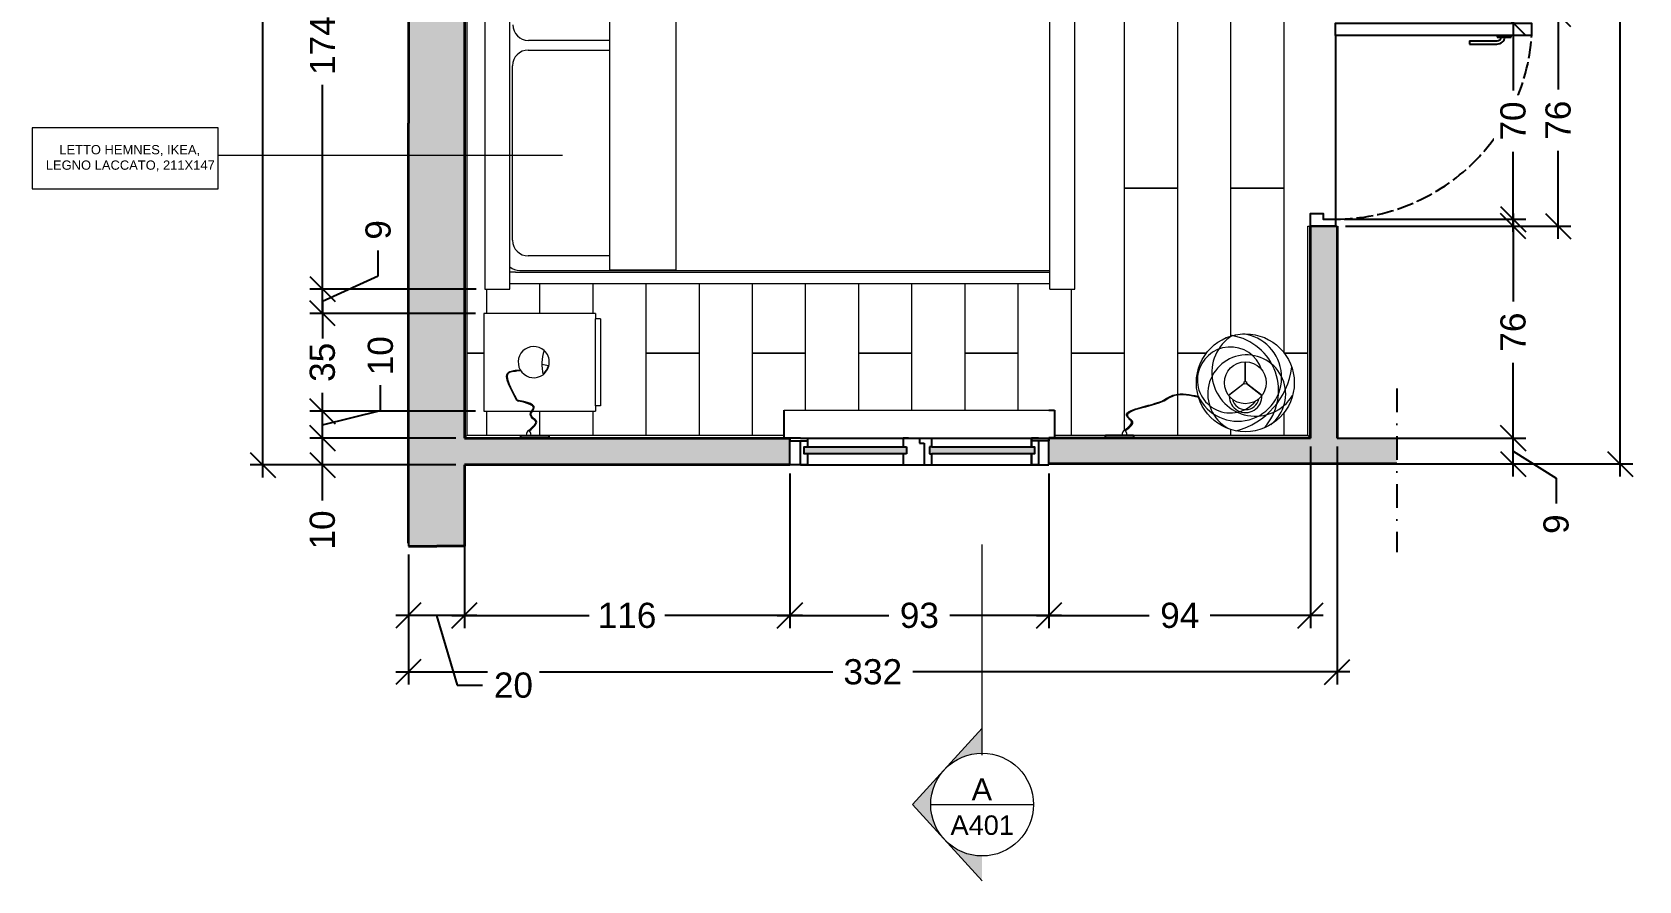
# Model space of a CAD drawing. Header units: inches. Extents: x -449 to 2669, y -1122 to 7170.
# Drawn here: x 126 to 700, y 157 to 461 of the extents above; entities that cross this region are included whole.
import ezdxf

# ---------------------------------------------------------------- set-up
doc = ezdxf.new("R2010")
doc.units = ezdxf.units.IN
doc.header["$MEASUREMENT"] = 0
doc.linetypes.add('ACAD_ISO02W100', pattern=[15, 12, -3])
doc.linetypes.add('DASHDOT', pattern=[1, 0.5, -0.25, 0, -0.25])
for name, color, linetype, lineweight in [('A-ANNO-DIMS', 3, 'Continuous', 18), ('A-ANNO-SYMB', 3, 'Continuous', 18), ('A-DOOR-FULL', 4, 'Continuous', 25), ('A-ELEV-MBE2', 4, 'Continuous', 25), ('A-FURN', 8, 'Continuous', 18), ('A-SECT-MCUT', 7, 'Continuous', 35), ('A-WALL-STUD', 3, 'Continuous', 18)]:
    doc.layers.add(name, color=color, linetype=linetype, lineweight=lineweight)
doc.layers.add('TRATTEGGIO', color=32, linetype='Continuous')
doc.styles.add('ARIAL', font='Arial.ttf')
doc.styles.get("Standard").update_dxf_attribs({"font": 'Arial.ttf'})
doc.dimstyles.new('TICK_36', dxfattribs={"dimtxt": 3.6, "dimasz": 3.6, "dimexe": 1.8, "dimexo": 1.2, "dimgap": 1.8, "dimtad": 0, "dimdec": 0, "dimzin": 0, "dimdsep": 46, "dimtxsty": 'ARIAL', "dimblk": 'OBLIQUE', "dimcen": 1.8, "dimdle": 1.8, "dimclrd": 256, "dimclrt": 256, "dimadec": 0, "dimazin": 0, "dimtfac": 1, "dimtdec": 0, "dimtmove": 1, "dimatfit": 3, "dimldrblk": 'OPEN90', "dimfxl": 1, "dimtfill": 1, "dimtolj": 1, "dimtzin": 0, "dimarcsym": 0})

# ---------------------------------------------------------------- blocks, each defined once
blk = doc.blocks.new('_Oblique')
at = {"color": 0, "linetype": 'ByBlock', "lineweight": -2}
blk.add_line((-0.5, -0.5), (0.5, 0.5), dxfattribs=at)
blk = doc.blocks.new('*D17')
at = {"layer": 'A-ANNO-DIMS', "lineweight": -2, "transparency": 16777216}
for p, q in [((208.41, 666.55), (208.41, 498.39)), ((208.41, 301.47), (208.41, 469.62))]:
    blk.add_line(p, q, dxfattribs=at)
at = {"layer": 'A-ANNO-DIMS', "color": 0, "lineweight": -2, "transparency": 16777216}
for p, q in [((277.47, 662.05), (203.91, 662.05)), ((277.47, 305.97), (203.91, 305.97))]:
    blk.add_line(p, q, dxfattribs=at)
at = {"layer": 'Defpoints', "color": 0, "transparency": 16777216}
for p in [(208.41, 662.05), (280.47, 662.05), (280.47, 305.97)]:
    blk.add_point(p, dxfattribs=at)
at = {"layer": 'A-ANNO-DIMS', "lineweight": -2, "transparency": 16777216, "xscale": 9, "yscale": 9, "zscale": 9}
for p, rotation in [((208.41, 662.05), 90), ((208.41, 305.97), 270)]:
    blk.add_blockref('_Oblique', p, dxfattribs=dict(at, rotation=rotation))
at = {"layer": 'A-ANNO-DIMS', "transparency": 16777216, "insert": (208.41, 484.01), "char_height": 9, "attachment_point": 5, "rotation": 90, "style": 'ARIAL', "bg_fill": 3, "box_fill_scale": 1.25, "bg_fill_color": 256, "bg_fill_true_color": 13158600, "bg_fill_transparency": 0}
blk.add_mtext('\\A1;356', dxfattribs=at)
blk = doc.blocks.new('_Open90')
at = {"color": 0, "linetype": 'ByBlock', "lineweight": -2}
for p, q in [((0, 0), (-1, 0)), ((-0.5, 0.5), (0, 0)), ((0, 0), (-0.5, -0.5))]:
    blk.add_line(p, q, dxfattribs=at)
blk = doc.blocks.new('*D26')
at = {"layer": 'A-ANNO-DIMS', "lineweight": -2, "transparency": 16777216}
for p, q in [((229.74, 301.47), (229.74, 320.08)), ((229.74, 293.26), (229.74, 305.97))]:
    blk.add_line(p, q, dxfattribs=at)
at = {"layer": 'A-ANNO-DIMS', "color": 0, "lineweight": -2, "transparency": 16777216}
for p, q in [((277.47, 315.58), (225.24, 315.58)), ((277.47, 305.97), (225.24, 305.97))]:
    blk.add_line(p, q, dxfattribs=at)
at = {"layer": 'Defpoints', "color": 0, "transparency": 16777216}
for p in [(229.74, 315.58), (280.47, 315.58), (280.47, 305.97)]:
    blk.add_point(p, dxfattribs=at)
at = {"layer": 'A-ANNO-DIMS', "lineweight": -2, "transparency": 16777216, "xscale": 9, "yscale": 9, "zscale": 9}
for p, rotation in [((229.74, 315.58), 90), ((229.74, 305.97), 270)]:
    blk.add_blockref('_Oblique', p, dxfattribs=dict(at, rotation=rotation))
at = {"layer": 'A-ANNO-DIMS', "transparency": 16777216, "insert": (229.74, 282.74), "char_height": 9, "attachment_point": 5, "rotation": 90, "style": 'ARIAL', "bg_fill": 3, "box_fill_scale": 1.25, "bg_fill_color": 256, "bg_fill_true_color": 13158600, "bg_fill_transparency": 0}
blk.add_mtext('\\A1;10', dxfattribs=at)
blk = doc.blocks.new('*D35')
at = {"layer": 'A-ANNO-DIMS', "color": 0, "lineweight": -2, "transparency": 16777216}
for p, q in [((592.46, 312.58), (592.46, 227.51)), ((260.44, 273.93), (260.44, 227.51))]:
    blk.add_line(p, q, dxfattribs=at)
at = {"layer": 'A-ANNO-DIMS', "lineweight": -2, "transparency": 16777216}
for p, q in [((255.94, 232.01), (412.13, 232.01)), ((596.96, 232.01), (440.77, 232.01))]:
    blk.add_line(p, q, dxfattribs=at)
at = {"layer": 'Defpoints', "color": 0, "transparency": 16777216}
for p in [(592.46, 315.58), (260.44, 276.93), (592.46, 232.01)]:
    blk.add_point(p, dxfattribs=at)
at = {"layer": 'A-ANNO-DIMS', "lineweight": -2, "transparency": 16777216, "xscale": 9, "yscale": 9, "zscale": 9, "rotation": 180}
blk.add_blockref('_Oblique', (260.44, 232.01), dxfattribs=at)
at = {"layer": 'A-ANNO-DIMS', "lineweight": -2, "transparency": 16777216, "xscale": 9, "yscale": 9, "zscale": 9}
blk.add_blockref('_Oblique', (592.46, 232.01), dxfattribs=at)
at = {"layer": 'A-ANNO-DIMS', "transparency": 16777216, "insert": (426.45, 232.01), "char_height": 9, "attachment_point": 5, "style": 'ARIAL', "bg_fill": 3, "box_fill_scale": 1.25, "bg_fill_color": 256, "bg_fill_true_color": 13158600, "bg_fill_transparency": 0}
blk.add_mtext('\\A1;332', dxfattribs=at)
blk = doc.blocks.new('*D36')
at = {"layer": 'A-ANNO-DIMS', "color": 0, "lineweight": -2, "transparency": 16777216}
for p, q in [((260.44, 273.93), (260.44, 247.68)), ((280.47, 273.93), (280.47, 247.68))]:
    blk.add_line(p, q, dxfattribs=at)
at = {"layer": 'A-ANNO-DIMS', "lineweight": -2, "transparency": 16777216}
for p, q in [((284.97, 252.18), (255.94, 252.18)), ((270.45, 252.18), (277.93, 227.25)), ((277.93, 227.25), (286.93, 227.25))]:
    blk.add_line(p, q, dxfattribs=at)
at = {"layer": 'Defpoints', "color": 0, "transparency": 16777216}
for p in [(260.44, 276.93), (280.47, 276.93), (260.44, 252.18)]:
    blk.add_point(p, dxfattribs=at)
at = {"layer": 'A-ANNO-DIMS', "lineweight": -2, "transparency": 16777216, "xscale": 9, "yscale": 9, "zscale": 9, "rotation": 180}
blk.add_blockref('_Oblique', (260.44, 252.18), dxfattribs=at)
at = {"layer": 'A-ANNO-DIMS', "lineweight": -2, "transparency": 16777216, "xscale": 9, "yscale": 9, "zscale": 9}
blk.add_blockref('_Oblique', (280.47, 252.18), dxfattribs=at)
at = {"layer": 'A-ANNO-DIMS', "transparency": 16777216, "insert": (298, 227.25), "char_height": 9, "attachment_point": 5, "style": 'ARIAL', "bg_fill": 3, "box_fill_scale": 1.25, "bg_fill_color": 256, "bg_fill_true_color": 13158600, "bg_fill_transparency": 0}
blk.add_mtext('\\A1;20', dxfattribs=at)
blk = doc.blocks.new('*D37')
at = {"layer": 'A-ANNO-DIMS', "color": 0, "lineweight": -2, "transparency": 16777216}
for p, q in [((280.47, 302.97), (280.47, 247.68)), ((396.8, 302.97), (396.8, 247.68))]:
    blk.add_line(p, q, dxfattribs=at)
at = {"layer": 'A-ANNO-DIMS', "lineweight": -2, "transparency": 16777216}
for p, q in [((275.97, 252.18), (325.11, 252.18)), ((401.3, 252.18), (352.16, 252.18))]:
    blk.add_line(p, q, dxfattribs=at)
at = {"layer": 'Defpoints', "color": 0, "transparency": 16777216}
for p in [(280.47, 305.97), (396.8, 305.97), (396.8, 252.18)]:
    blk.add_point(p, dxfattribs=at)
at = {"layer": 'A-ANNO-DIMS', "lineweight": -2, "transparency": 16777216, "xscale": 9, "yscale": 9, "zscale": 9, "rotation": 180}
blk.add_blockref('_Oblique', (280.47, 252.18), dxfattribs=at)
at = {"layer": 'A-ANNO-DIMS', "lineweight": -2, "transparency": 16777216, "xscale": 9, "yscale": 9, "zscale": 9}
blk.add_blockref('_Oblique', (396.8, 252.18), dxfattribs=at)
at = {"layer": 'A-ANNO-DIMS', "transparency": 16777216, "insert": (338.63, 252.18), "char_height": 9, "attachment_point": 5, "style": 'ARIAL', "bg_fill": 3, "box_fill_scale": 1.25, "bg_fill_color": 256, "bg_fill_true_color": 13158600, "bg_fill_transparency": 0}
blk.add_mtext('\\A1;116', dxfattribs=at)
blk = doc.blocks.new('*D38')
at = {"layer": 'A-ANNO-DIMS', "color": 0, "lineweight": -2, "transparency": 16777216}
for p, q in [((396.8, 302.97), (396.8, 247.68)), ((489.45, 302.97), (489.45, 247.68))]:
    blk.add_line(p, q, dxfattribs=at)
at = {"layer": 'A-ANNO-DIMS', "lineweight": -2, "transparency": 16777216}
for p, q in [((392.3, 252.18), (432.24, 252.18)), ((493.95, 252.18), (454.01, 252.18))]:
    blk.add_line(p, q, dxfattribs=at)
at = {"layer": 'Defpoints', "color": 0, "transparency": 16777216}
for p in [(396.8, 305.97), (489.45, 305.97), (396.8, 252.18)]:
    blk.add_point(p, dxfattribs=at)
at = {"layer": 'A-ANNO-DIMS', "lineweight": -2, "transparency": 16777216, "xscale": 9, "yscale": 9, "zscale": 9, "rotation": 180}
blk.add_blockref('_Oblique', (396.8, 252.18), dxfattribs=at)
at = {"layer": 'A-ANNO-DIMS', "lineweight": -2, "transparency": 16777216, "xscale": 9, "yscale": 9, "zscale": 9}
blk.add_blockref('_Oblique', (489.45, 252.18), dxfattribs=at)
at = {"layer": 'A-ANNO-DIMS', "transparency": 16777216, "insert": (443.12, 252.18), "char_height": 9, "attachment_point": 5, "style": 'ARIAL', "bg_fill": 3, "box_fill_scale": 1.25, "bg_fill_color": 256, "bg_fill_true_color": 13158600, "bg_fill_transparency": 0}
blk.add_mtext('\\A1;93', dxfattribs=at)
blk = doc.blocks.new('*D39')
at = {"layer": 'A-ANNO-DIMS', "color": 0, "lineweight": -2, "transparency": 16777216}
for p, q in [((582.96, 312.58), (582.96, 247.68)), ((489.45, 302.97), (489.45, 247.68))]:
    blk.add_line(p, q, dxfattribs=at)
at = {"layer": 'A-ANNO-DIMS', "lineweight": -2, "transparency": 16777216}
for p, q in [((484.95, 252.18), (525.32, 252.18)), ((587.46, 252.18), (547.09, 252.18))]:
    blk.add_line(p, q, dxfattribs=at)
at = {"layer": 'Defpoints', "color": 0, "transparency": 16777216}
for p in [(582.96, 315.58), (489.45, 305.97), (582.96, 252.18)]:
    blk.add_point(p, dxfattribs=at)
at = {"layer": 'A-ANNO-DIMS', "lineweight": -2, "transparency": 16777216, "xscale": 9, "yscale": 9, "zscale": 9, "rotation": 180}
blk.add_blockref('_Oblique', (489.45, 252.18), dxfattribs=at)
at = {"layer": 'A-ANNO-DIMS', "lineweight": -2, "transparency": 16777216, "xscale": 9, "yscale": 9, "zscale": 9}
blk.add_blockref('_Oblique', (582.96, 252.18), dxfattribs=at)
at = {"layer": 'A-ANNO-DIMS', "transparency": 16777216, "insert": (536.2, 252.18), "char_height": 9, "attachment_point": 5, "style": 'ARIAL', "bg_fill": 3, "box_fill_scale": 1.25, "bg_fill_color": 256, "bg_fill_true_color": 13158600, "bg_fill_transparency": 0}
blk.add_mtext('\\A1;94', dxfattribs=at)
blk = doc.blocks.new('*D40')
at = {"layer": 'A-ANNO-DIMS', "lineweight": -2, "transparency": 16777216}
for p, q in [((693.63, 668.12), (693.63, 499.36)), ((693.63, 301.84), (693.63, 470.59))]:
    blk.add_line(p, q, dxfattribs=at)
at = {"layer": 'A-ANNO-DIMS', "color": 0, "lineweight": -2, "transparency": 16777216}
for p, q in [((585.96, 663.62), (698.13, 663.62)), ((595.46, 306.34), (698.13, 306.34))]:
    blk.add_line(p, q, dxfattribs=at)
at = {"layer": 'Defpoints', "color": 0, "transparency": 16777216}
for p in [(582.96, 663.62), (693.63, 663.62), (592.46, 306.34)]:
    blk.add_point(p, dxfattribs=at)
at = {"layer": 'A-ANNO-DIMS', "lineweight": -2, "transparency": 16777216, "xscale": 9, "yscale": 9, "zscale": 9}
for p, rotation in [((693.63, 663.62), 90), ((693.63, 306.34), 270)]:
    blk.add_blockref('_Oblique', p, dxfattribs=dict(at, rotation=rotation))
at = {"layer": 'A-ANNO-DIMS', "transparency": 16777216, "insert": (693.63, 484.98), "char_height": 9, "attachment_point": 5, "rotation": 90, "style": 'ARIAL', "bg_fill": 3, "box_fill_scale": 1.25, "bg_fill_color": 256, "bg_fill_true_color": 13158600, "bg_fill_transparency": 0}
blk.add_mtext('\\A1;357', dxfattribs=at)
blk = doc.blocks.new('*D41')
at = {"layer": 'A-ANNO-DIMS', "lineweight": -2, "transparency": 16777216}
for p, q in [((655.37, 301.84), (655.37, 320.08)), ((655.37, 310.96), (670.75, 301.21)), ((670.75, 301.21), (670.75, 292.21))]:
    blk.add_line(p, q, dxfattribs=at)
at = {"layer": 'A-ANNO-DIMS', "color": 0, "lineweight": -2, "transparency": 16777216}
for p, q in [((595.46, 315.58), (659.87, 315.58)), ((595.46, 306.34), (659.87, 306.34))]:
    blk.add_line(p, q, dxfattribs=at)
at = {"layer": 'Defpoints', "color": 0, "transparency": 16777216}
for p in [(592.46, 315.58), (655.37, 315.58), (592.46, 306.34)]:
    blk.add_point(p, dxfattribs=at)
at = {"layer": 'A-ANNO-DIMS', "lineweight": -2, "transparency": 16777216, "xscale": 9, "yscale": 9, "zscale": 9}
for p, rotation in [((655.37, 315.58), 90), ((655.37, 306.34), 270)]:
    blk.add_blockref('_Oblique', p, dxfattribs=dict(at, rotation=rotation))
at = {"layer": 'A-ANNO-DIMS', "transparency": 16777216, "insert": (670.75, 284.82), "char_height": 9, "attachment_point": 5, "rotation": 90, "style": 'ARIAL', "bg_fill": 3, "box_fill_scale": 1.25, "bg_fill_color": 256, "bg_fill_true_color": 13158600, "bg_fill_transparency": 0}
blk.add_mtext('\\A1;9', dxfattribs=at)
blk = doc.blocks.new('*D45')
at = {"layer": 'A-ANNO-DIMS', "lineweight": -2, "transparency": 16777216}
for p, q in [((671.48, 471.52), (671.48, 440.13)), ((671.48, 386.84), (671.48, 418.23))]:
    blk.add_line(p, q, dxfattribs=at)
at = {"layer": 'A-ANNO-DIMS', "color": 0, "lineweight": -2, "transparency": 16777216}
for p, q in [((595.47, 467.02), (675.98, 467.02)), ((595.43, 391.34), (675.98, 391.34))]:
    blk.add_line(p, q, dxfattribs=at)
at = {"layer": 'Defpoints', "color": 0, "transparency": 16777216}
for p in [(592.47, 467.02), (671.48, 467.02), (592.43, 391.34)]:
    blk.add_point(p, dxfattribs=at)
at = {"layer": 'A-ANNO-DIMS', "lineweight": -2, "transparency": 16777216, "xscale": 9, "yscale": 9, "zscale": 9}
for p, rotation in [((671.48, 467.02), 90), ((671.48, 391.34), 270)]:
    blk.add_blockref('_Oblique', p, dxfattribs=dict(at, rotation=rotation))
at = {"layer": 'A-ANNO-DIMS', "transparency": 16777216, "insert": (671.48, 429.18), "char_height": 9, "attachment_point": 5, "rotation": 90, "style": 'ARIAL', "bg_fill": 3, "box_fill_scale": 1.25, "bg_fill_color": 256, "bg_fill_true_color": 13158600, "bg_fill_transparency": 0}
blk.add_mtext('\\A1;76', dxfattribs=at)
blk = doc.blocks.new('*D47')
at = {"layer": 'A-ANNO-DIMS', "lineweight": -2, "transparency": 16777216}
for p, q in [((655.37, 468.41), (655.37, 439.82)), ((655.37, 389.34), (655.37, 417.93))]:
    blk.add_line(p, q, dxfattribs=at)
at = {"layer": 'A-ANNO-DIMS', "color": 0, "lineweight": -2, "transparency": 16777216}
for p, q in [((594.93, 463.91), (659.87, 463.91)), ((594.93, 393.84), (659.87, 393.84))]:
    blk.add_line(p, q, dxfattribs=at)
at = {"layer": 'Defpoints', "color": 0, "transparency": 16777216}
for p in [(591.93, 463.91), (655.37, 463.91), (591.93, 393.84)]:
    blk.add_point(p, dxfattribs=at)
at = {"layer": 'A-ANNO-DIMS', "lineweight": -2, "transparency": 16777216, "xscale": 9, "yscale": 9, "zscale": 9}
for p, rotation in [((655.37, 463.91), 90), ((655.37, 393.84), 270)]:
    blk.add_blockref('_Oblique', p, dxfattribs=dict(at, rotation=rotation))
at = {"layer": 'A-ANNO-DIMS', "transparency": 16777216, "insert": (655.37, 428.88), "char_height": 9, "attachment_point": 5, "rotation": 90, "style": 'ARIAL', "bg_fill": 3, "box_fill_scale": 1.25, "bg_fill_color": 256, "bg_fill_true_color": 13158600, "bg_fill_transparency": 0}
blk.add_mtext('\\A1;70', dxfattribs=at)
blk = doc.blocks.new('*D106')
at = {"layer": 'A-ANNO-DIMS', "lineweight": -2, "transparency": 16777216}
for p, q in [((250.49, 325.49), (250.49, 334.49)), ((229.74, 311.08), (229.74, 329.66)), ((229.74, 320.37), (250.49, 325.49))]:
    blk.add_line(p, q, dxfattribs=at)
at = {"layer": 'A-ANNO-DIMS', "color": 0, "lineweight": -2, "transparency": 16777216}
for p, q in [((284.4, 325.16), (225.24, 325.16)), ((277.47, 315.58), (225.24, 315.58))]:
    blk.add_line(p, q, dxfattribs=at)
at = {"layer": 'Defpoints', "color": 0, "transparency": 16777216}
for p in [(229.74, 325.16), (287.4, 325.16), (280.47, 315.58)]:
    blk.add_point(p, dxfattribs=at)
at = {"layer": 'A-ANNO-DIMS', "lineweight": -2, "transparency": 16777216, "xscale": 9, "yscale": 9, "zscale": 9}
for p, rotation in [((229.74, 325.16), 90), ((229.74, 315.58), 270)]:
    blk.add_blockref('_Oblique', p, dxfattribs=dict(at, rotation=rotation))
at = {"layer": 'A-ANNO-DIMS', "transparency": 16777216, "insert": (250.49, 345.01), "char_height": 9, "attachment_point": 5, "rotation": 90, "style": 'ARIAL', "bg_fill": 3, "box_fill_scale": 1.25, "bg_fill_color": 256, "bg_fill_true_color": 13158600, "bg_fill_transparency": 0}
blk.add_mtext('\\A1;10', dxfattribs=at)
blk = doc.blocks.new('*D107')
at = {"layer": 'A-ANNO-DIMS', "lineweight": -2, "transparency": 16777216}
for p, q in [((229.74, 364.66), (229.74, 353.54)), ((229.74, 320.66), (229.74, 331.77))]:
    blk.add_line(p, q, dxfattribs=at)
at = {"layer": 'A-ANNO-DIMS', "color": 0, "lineweight": -2, "transparency": 16777216}
for p, q in [((284.4, 360.16), (225.24, 360.16)), ((284.4, 325.16), (225.24, 325.16))]:
    blk.add_line(p, q, dxfattribs=at)
at = {"layer": 'Defpoints', "color": 0, "transparency": 16777216}
for p in [(229.74, 360.16), (287.4, 360.16), (287.4, 325.16)]:
    blk.add_point(p, dxfattribs=at)
at = {"layer": 'A-ANNO-DIMS', "lineweight": -2, "transparency": 16777216, "xscale": 9, "yscale": 9, "zscale": 9}
for p, rotation in [((229.74, 360.16), 90), ((229.74, 325.16), 270)]:
    blk.add_blockref('_Oblique', p, dxfattribs=dict(at, rotation=rotation))
at = {"layer": 'A-ANNO-DIMS', "transparency": 16777216, "insert": (229.74, 342.66), "char_height": 9, "attachment_point": 5, "rotation": 90, "style": 'ARIAL', "bg_fill": 3, "box_fill_scale": 1.25, "bg_fill_color": 256, "bg_fill_true_color": 13158600, "bg_fill_transparency": 0}
blk.add_mtext('\\A1;35', dxfattribs=at)
blk = doc.blocks.new('*D108')
at = {"layer": 'A-ANNO-DIMS', "lineweight": -2, "transparency": 16777216}
for p, q in [((249.67, 373.6), (249.67, 382.6)), ((229.74, 368.84), (229.74, 377.84)), ((229.74, 364.5), (249.67, 373.6)), ((229.74, 360.16), (229.74, 368.84)), ((229.74, 360.16), (229.74, 368.84)), ((229.74, 360.16), (229.74, 351.16))]:
    blk.add_line(p, q, dxfattribs=at)
at = {"layer": 'A-ANNO-DIMS', "color": 0, "lineweight": -2, "transparency": 16777216}
for p, q in [((284.74, 368.84), (225.24, 368.84)), ((284.4, 360.16), (225.24, 360.16))]:
    blk.add_line(p, q, dxfattribs=at)
at = {"layer": 'Defpoints', "color": 0, "transparency": 16777216}
for p in [(229.74, 368.84), (287.74, 368.84), (287.4, 360.16)]:
    blk.add_point(p, dxfattribs=at)
at = {"layer": 'A-ANNO-DIMS', "lineweight": -2, "transparency": 16777216, "xscale": 9, "yscale": 9, "zscale": 9}
for p, rotation in [((229.74, 368.84), 270), ((229.74, 360.16), 90)]:
    blk.add_blockref('_Oblique', p, dxfattribs=dict(at, rotation=rotation))
at = {"layer": 'A-ANNO-DIMS', "transparency": 16777216, "insert": (249.67, 389.99), "char_height": 9, "attachment_point": 5, "rotation": 90, "style": 'ARIAL', "bg_fill": 3, "box_fill_scale": 1.25, "bg_fill_color": 256, "bg_fill_true_color": 13158600, "bg_fill_transparency": 0}
blk.add_mtext('\\A1;9', dxfattribs=at)
blk = doc.blocks.new('*D109')
at = {"layer": 'A-ANNO-DIMS', "lineweight": -2, "transparency": 16777216}
for p, q in [((229.74, 547.34), (229.74, 469.85)), ((229.74, 364.34), (229.74, 441.82))]:
    blk.add_line(p, q, dxfattribs=at)
at = {"layer": 'A-ANNO-DIMS', "color": 0, "lineweight": -2, "transparency": 16777216}
for p, q in [((284.74, 542.84), (225.24, 542.84)), ((284.74, 368.84), (225.24, 368.84))]:
    blk.add_line(p, q, dxfattribs=at)
at = {"layer": 'Defpoints', "color": 0, "transparency": 16777216}
for p in [(229.74, 542.84), (287.74, 542.84), (287.74, 368.84)]:
    blk.add_point(p, dxfattribs=at)
at = {"layer": 'A-ANNO-DIMS', "lineweight": -2, "transparency": 16777216, "xscale": 9, "yscale": 9, "zscale": 9}
for p, rotation in [((229.74, 542.84), 90), ((229.74, 368.84), 270)]:
    blk.add_blockref('_Oblique', p, dxfattribs=dict(at, rotation=rotation))
at = {"layer": 'A-ANNO-DIMS', "transparency": 16777216, "insert": (229.74, 455.84), "char_height": 9, "attachment_point": 5, "rotation": 90, "style": 'ARIAL', "bg_fill": 3, "box_fill_scale": 1.25, "bg_fill_color": 256, "bg_fill_true_color": 13158600, "bg_fill_transparency": 0}
blk.add_mtext('\\A1;174', dxfattribs=at)
blk = doc.blocks.new('*D110')
at = {"layer": 'A-ANNO-DIMS', "color": 0, "lineweight": -2, "transparency": 16777216}
for p, q in [((595.43, 391.34), (659.87, 391.34)), ((616.75, 315.58), (659.87, 315.58))]:
    blk.add_line(p, q, dxfattribs=at)
at = {"layer": 'A-ANNO-DIMS', "lineweight": -2, "transparency": 16777216}
for p, q in [((655.37, 395.84), (655.37, 364.41)), ((655.37, 311.08), (655.37, 342.51))]:
    blk.add_line(p, q, dxfattribs=at)
at = {"layer": 'Defpoints', "color": 0, "transparency": 16777216}
for p in [(592.43, 391.34), (655.37, 391.34), (613.75, 315.58)]:
    blk.add_point(p, dxfattribs=at)
at = {"layer": 'A-ANNO-DIMS', "lineweight": -2, "transparency": 16777216, "xscale": 9, "yscale": 9, "zscale": 9}
for p, rotation in [((655.37, 391.34), 90), ((655.37, 315.58), 270)]:
    blk.add_blockref('_Oblique', p, dxfattribs=dict(at, rotation=rotation))
at = {"layer": 'A-ANNO-DIMS', "transparency": 16777216, "insert": (655.37, 353.46), "char_height": 9, "attachment_point": 5, "rotation": 90, "style": 'ARIAL', "bg_fill": 3, "box_fill_scale": 1.25, "bg_fill_color": 256, "bg_fill_true_color": 13158600, "bg_fill_transparency": 0}
blk.add_mtext('\\A1;76', dxfattribs=at)

msp = doc.modelspace()

# ---------------------------------------------------------------- hatches: boundary and pattern name
at = {"layer": 'A-ANNO-SYMB'}
h = msp.add_hatch(color=3, dxfattribs=at)
h.dxf.hatch_style = 1
h.paths.add_polyline_path([(465.55, 157.34), (465.55, 166.23, -1), (465.55, 202.97), (465.55, 211.86), (440.62, 184.6)])
at = {"layer": 'A-ELEV-MBE2'}
h = msp.add_hatch(dxfattribs=at)
h.set_pattern_fill('AR-SAND', color=5)
h.paths.add_polyline_path([(438.54, 312.44), (437.27, 312.44), (401.95, 312.44), (401.95, 309.9), (437.27, 309.9), (438.54, 309.9)])
h.paths.add_polyline_path([(484.25, 312.44), (447.52, 312.44), (446.69, 312.44), (446.69, 309.9), (447.52, 309.9), (484.25, 309.9)])
at = {"layer": 'A-WALL-STUD'}
h = msp.add_hatch(color=5, dxfattribs=at)
h.dxf.hatch_style = 1
h.paths.add_polyline_path([(506.38, 654.61), (506.38, 663.62), (506.38, 681.72), (496.88, 681.72), (496.88, 598.13), (393.84, 598.13), (394.26, 662.05), (280.47, 662.05), (280.47, 681.72), (260.44, 681.72), (260.44, 548.3), (260.44, 428.18), (260.44, 428.18), (260.44, 308.07), (260.44, 278.04), (260.44, 276.93), (270.65, 276.93), (279.27, 276.93), (280.47, 276.93), (280.47, 305.97), (396.8, 305.97), (396.79, 315.58), (280.47, 315.58), (280.47, 428.19), (280.47, 548.3), (280.47, 652.54), (384.33, 652.54), (384.33, 589.62), (384.33, 588.62), (505.38, 588.62), (506.38, 588.62)])
h = msp.add_hatch(color=5, dxfattribs=at)
h.dxf.hatch_style = 1
h.paths.add_polyline_path([(489.45, 314.58), (489.45, 306.34), (613.75, 306.34), (613.75, 315.58), (592.46, 315.58), (592.43, 391.34), (582.96, 391.34), (582.96, 315.58), (489.45, 315.58), (489.45, 314.58)])

# ---------------------------------------------------------------- linework, layer by layer
at = {"color": 1}
for p, q in [((260.44, 428.18), (260.44, 428.18)), ((582.96, 391.34), (592.43, 391.34)), ((582.96, 391.34), (583.96, 391.34)), ((582.96, 391.34), (592.43, 391.34)), ((280.47, 315.58), (281.47, 315.58)), ((592.46, 315.58), (613.75, 315.58)), ((260.44, 278.04), (260.44, 276.93))]:
    msp.add_line(p, q, dxfattribs=at)
at = {"color": 252}
for p, q in [((356.05, 375.46), (332.49, 375.46)), ((394.79, 315.58), (394.79, 325.58)), ((489.45, 325.58), (491.45, 325.58)), ((491.45, 325.58), (491.45, 315.58))]:
    msp.add_line(p, q, dxfattribs=at)
at = {"color": 6}
for p, q in [((509.69, 315.58), (509.69, 316.58)), ((509.69, 316.58), (519.69, 316.58)), ((519.69, 316.58), (519.69, 315.58)), ((437.27, 312.44), (438.54, 312.44)), ((438.54, 312.44), (438.54, 309.9)), ((447.52, 312.44), (446.69, 312.44)), ((446.69, 312.44), (446.69, 309.9)), ((438.54, 309.9), (437.27, 309.9)), ((446.69, 309.9), (447.52, 309.9))]:
    msp.add_line(p, q, dxfattribs=at)
at = {"color": 2}
for p, q in [((396.79, 315.58), (396.79, 314.58)), ((439.27, 315.58), (437.27, 315.58)), ((489.45, 315.58), (489.45, 314.58)), ((491.45, 315.58), (489.45, 315.58))]:
    msp.add_line(p, q, dxfattribs=at)
for points in [[(396.8, 305.97), (396.79, 315.58)], [(489.45, 305.97), (489.45, 315.58)]]:
    msp.add_lwpolyline(points, dxfattribs=at)
at = {"layer": 'A-ANNO-SYMB'}
msp.add_line((465.55, 202.31), (465.55, 277.53), dxfattribs=at)
at = {"layer": 'A-ANNO-SYMB', "color": 3}
for p, q in [((465.55, 211.86), (440.62, 184.6)), ((440.62, 184.6), (465.55, 157.34)), ((447.18, 184.6), (483.92, 184.6))]:
    msp.add_line(p, q, dxfattribs=at)
at = {"layer": 'A-ANNO-SYMB', "color": 6}
msp.add_lwpolyline([(125.96, 404.66), (192.41, 404.66), (192.41, 426.44), (125.96, 426.44)], close=True, dxfattribs=at)
at = {"layer": 'A-ANNO-SYMB', "color": 3}
msp.add_circle((465.55, 184.6), 18.37, dxfattribs=at)
at = {"layer": 'A-DOOR-FULL', "color": 2}
msp.add_line((591.93, 459.41), (591.93, 393.84), dxfattribs=at)
at = {"layer": 'A-DOOR-FULL', "color": 6}
for p, q in [((639.81, 457.6), (649.71, 457.6)), ((639.81, 457.6), (639.81, 456.4)), ((639.81, 456.4), (649.52, 456.4)), ((651.16, 459.4), (649.66, 459.4)), ((649.66, 459.4), (649.66, 458.9)), ((651.16, 459.4), (649.66, 459.4)), ((651.16, 459.4), (649.66, 459.4)), ((649.66, 458.9), (654.66, 458.9)), ((652.52, 459.4), (651.16, 459.4)), ((652.52, 459.4), (651.16, 459.4)), ((652.52, 459.4), (651.16, 459.4)), ((654.66, 459.4), (652.52, 459.4)), ((654.66, 458.9), (654.66, 459.4))]:
    msp.add_line(p, q, dxfattribs=at)
at = {"layer": 'A-DOOR-FULL', "color": 2}
for points in [[(661.99, 459.41), (591.93, 459.41), (591.93, 463.91), (661.99, 463.91), (661.99, 459.41)], [(591.93, 393.84), (591.93, 391.34), (582.92, 391.34), (582.92, 395.84), (587.42, 395.84), (587.42, 393.84), (591.93, 393.84)]]:
    msp.add_lwpolyline(points, dxfattribs=at)
at = {"layer": 'A-DOOR-FULL', "color": 252, "linetype": 'ACAD_ISO02W100', "ltscale": 0.5}
msp.add_arc((591.82, 464.18), 70.34, 270.08643, 356.10934, dxfattribs=at)
at = {"layer": 'A-DOOR-FULL', "color": 6}
for centre, radius, start, end in [((649.52, 459.4), 3, 270, 350.40593), ((649.61, 459.17), 1.57, 266.47735, 350.27973)]:
    msp.add_arc(centre, radius, start, end, dxfattribs=at)
at = {"layer": 'A-ELEV-MBE2', "color": 2}
for p, q in [((400.58, 315.58), (396.79, 315.58)), ((396.79, 314.58), (403.08, 314.58)), ((400.58, 315.58), (489.45, 315.58)), ((400.58, 305.97), (400.58, 314.58)), ((437.27, 315.58), (437.27, 312.44)), ((443.17, 315.58), (443.17, 313.81)), ((443.17, 313.81), (444.83, 313.81)), ((444.83, 313.81), (444.83, 312.44)), ((444.83, 312.44), (444.83, 305.97)), ((447.52, 312.44), (447.52, 315.58)), ((489.45, 314.58), (483.16, 314.58)), ((400.58, 305.97), (485.66, 305.97)), ((437.27, 309.9), (437.27, 305.97)), ((444.83, 305.97), (447.52, 305.97)), ((447.52, 305.97), (447.52, 309.9))]:
    msp.add_line(p, q, dxfattribs=at)
for points in [[(400.58, 315.58), (403.08, 315.58), (403.08, 312.44)], [(483.16, 312.44), (483.16, 315.58), (489.45, 315.58)], [(485.66, 315.58), (483.16, 315.58), (483.16, 312.44)], [(485.66, 314.58), (485.66, 305.97), (483.16, 305.97), (483.16, 309.9)], [(403.08, 309.9), (403.08, 305.97), (396.8, 305.97)], [(483.16, 309.9), (483.16, 305.97), (489.45, 305.97)]]:
    msp.add_lwpolyline(points, dxfattribs=at)
at = {"layer": 'A-ELEV-MBE2', "color": 6}
for points in [[(437.27, 309.9), (401.95, 309.9), (401.95, 312.44), (437.27, 312.44)], [(447.52, 312.44), (484.25, 312.44), (484.25, 309.9), (447.52, 309.9)]]:
    msp.add_lwpolyline(points, dxfattribs=at)
at = {"layer": 'A-ELEV-MBE2', "color": 7}
msp.add_lwpolyline([(485.66, 314.58), (485.66, 314.58)], dxfattribs=at)
at = {"layer": 'A-FURN', "color": 252}
for p, q in [((281.47, 316.58), (281.47, 651.54)), ((287.74, 542.84), (287.74, 368.84)), ((296.74, 368.84), (296.74, 542.84)), ((489.74, 368.84), (489.74, 542.84)), ((498.74, 368.84), (498.74, 542.84)), ((332.49, 375.46), (332.49, 535.46)), ((356.05, 535.46), (356.05, 375.46)), ((303.3, 454.24), (332.49, 454.24)), ((332.49, 457.69), (303.36, 457.69)), ((297.72, 386.27), (297.72, 448.66)), ((581.94, 316.58), (581.94, 391.34)), ((581.94, 391.34), (582.92, 391.34)), ((332.49, 380.68), (303.3, 380.68)), ((298.74, 374.84), (296.74, 374.84)), ((298.74, 374.84), (487.7, 374.84)), ((300.35, 375.46), (489.19, 375.46)), ((487.7, 374.84), (489.74, 374.84)), ((287.74, 368.84), (296.74, 368.84)), ((296.74, 370.84), (489.74, 370.84)), ((489.74, 368.84), (498.74, 368.84)), ((327.4, 360.16), (287.4, 360.16)), ((287.4, 360.16), (287.4, 325.16)), ((327.4, 360.16), (327.4, 358.16)), ((327.4, 327.16), (327.4, 358.16)), ((329.1, 358.16), (327.4, 358.16)), ((329.1, 358.16), (329.1, 327.16)), ((308.16, 342.05), (310.54, 341.49)), ((559.64, 335.86), (559.64, 342.86)), ((559.74, 335.85), (559.74, 342.86)), ((559.2, 335.12), (553.65, 330.84)), ((559.25, 335.04), (553.71, 330.77)), ((560.03, 335.05), (565.58, 330.78)), ((560.11, 335.19), (565.67, 330.9)), ((287.4, 325.16), (304.47, 325.16)), ((304.75, 325.16), (327.4, 325.16)), ((327.4, 327.16), (327.4, 325.16)), ((329.1, 327.16), (327.4, 327.16)), ((394.79, 325.58), (489.45, 325.58)), ((280.47, 315.58), (281.47, 316.58)), ((281.47, 316.58), (394.79, 316.58)), ((491.45, 316.58), (581.94, 316.58)), ((582.96, 315.58), (581.94, 316.58))]:
    msp.add_line(p, q, dxfattribs=at)
at = {"layer": 'A-FURN', "color": 5}
msp.add_line((535.47, 345.91), (545.69, 345.91), dxfattribs=at)
at = {"layer": 'A-FURN', "color": 252}
for radius in [17.49, 7.5, 0.5]:
    msp.add_circle((559.64, 335.36), radius, dxfattribs=at)
for centre, radius, start, end in [((303.36, 463.27), 5.58, 180, 270), ((303.3, 448.66), 5.58, 90, 180), ((303.3, 386.27), 5.58, 180, 270), ((300.35, 381.05), 5.58, 229.82239, 270), ((489.19, 381.05), 5.58, 270, 275.74357), ((556.95, 337.28), 15.66, 205.59901, 83.26359), ((563.28, 339.03), 15.61, 122.44233, 327.96993), ((551.56, 332.55), 19.95, 318.16189, 80.16819), ((305.28, 342.73), 5.57, 48.12078, 306.29486), ((323.77, 341.83), 15.61, 161.11343, 193.30221), ((305.2, 342.73), 5.63, 306.9717, 47.44394), ((554.28, 336.35), 11.79, 18.42296, 320.55299), ((560.14, 331.37), 13.93, 308.48908, 245.90428), ((305.08, 342.94), 5.64, 307.94833, 345.12259), ((549.6, 344.16), 26.83, 284.4939, 352.97713), ((300.1, 330.18), 1.41, 224.3382, 257.45372), ((300.23, 330.74), 1.72, 234.61693, 257.1171), ((559.73, 330.55), 5.85, 179.92881, 2.27632), ((559.73, 330.55), 4.81, 193.45461, 348.75053)]:
    msp.add_arc(centre, radius, start, end, dxfattribs=at)
msp.add_ellipse((516.46, 316.26), major_axis=(0.05, -2.09), ratio=0.429278, start_param=7.981773, end_param=10.862666, dxfattribs=at)
for points, knots in [([(300.57, 339.75), (299.78, 339.77), (298.43, 339.76), (295.38, 338.85), (293.71, 338.66), (299.09, 329.19)], [2.723706, 2.723706, 2.723706, 2.723706, 4.322143, 5.792575, 19.605709, 19.605709, 19.605709, 19.605709]), ([(300.69, 339.57), (300.4, 339.58), (299.67, 339.57), (295.45, 338.96), (293.96, 338.9), (299.24, 329.34)], [3.036885, 3.036885, 3.036885, 3.036885, 3.902882, 5.373315, 19.37439, 19.37439, 19.37439, 19.37439]), ([(516.43, 318.35), (518.13, 319.88), (519.89, 321.11), (513.55, 325.62), (523.82, 326.48), (529.83, 328.82)], [0.130926, 0.130926, 0.130926, 0.130926, 3.902882, 5.373315, 19.37439, 19.37439, 19.37439, 19.37439]), ([(516.74, 318.22), (518.5, 319.57), (520.37, 320.99), (514.14, 325.46), (524.06, 326.35), (530.05, 328.61)], [0.141719, 0.141719, 0.141719, 0.141719, 4.322143, 5.792575, 19.605709, 19.605709, 19.605709, 19.605709]), ([(530.05, 328.61), (531.54, 329.53), (535.47, 331.96), (540.05, 330.94), (542.92, 330.23)], [0, 0, 0, 0, 5.078362, 13.442751, 13.442751, 13.442751, 13.442751])]:
    msp.add_open_spline(points, degree=3, knots=knots, dxfattribs=at)
msp.add_spline([(529.83, 328.82), (534.37, 331.08), (542.83, 330.51)], degree=3, dxfattribs=at)
at = {"layer": 'A-SECT-MCUT', "color": 1}
for p, q in [((260.44, 548.3), (260.44, 428.18)), ((280.47, 548.3), (280.47, 428.19)), ((260.44, 308.07), (260.44, 428.18)), ((280.47, 428.19), (280.47, 315.58)), ((582.96, 315.58), (582.96, 391.34)), ((592.43, 391.34), (592.46, 315.58)), ((280.47, 315.58), (396.79, 315.58)), ((582.96, 315.58), (489.45, 315.58)), ((260.44, 278.04), (260.44, 308.06)), ((396.8, 305.97), (280.47, 305.97)), ((280.47, 305.97), (280.47, 276.93)), ((613.75, 306.34), (489.45, 306.34)), ((260.44, 276.93), (270.65, 276.93)), ((280.47, 276.93), (270.65, 276.93))]:
    msp.add_line(p, q, dxfattribs=at)
at = {"layer": 'A-WALL-STUD', "color": 5}
for p, q in [((516.47, 404.91), (516.47, 522.91)), ((535.47, 404.91), (535.47, 522.91)), ((554.47, 404.91), (554.47, 467.02)), ((573.47, 404.91), (573.47, 467.02)), ((516.47, 345.91), (516.47, 463.91)), ((535.47, 345.91), (535.47, 463.91)), ((554.47, 404.91), (554.47, 463.91)), ((573.47, 345.91), (573.47, 463.91)), ((516.47, 404.91), (535.47, 404.91)), ((535.47, 404.91), (516.47, 404.91)), ((554.47, 404.91), (573.47, 404.91)), ((573.47, 404.91), (554.47, 404.91)), ((554.47, 351.91), (554.47, 404.91)), ((573.47, 345.91), (573.47, 404.91)), ((573.47, 345.91), (573.47, 375.58)), ((307.47, 360.16), (307.47, 370.84)), ((307.47, 360.16), (307.47, 370.84)), ((326.47, 360.16), (326.47, 370.84)), ((326.47, 360.16), (326.47, 370.84)), ((345.47, 345.91), (345.47, 370.84)), ((364.47, 345.91), (364.47, 370.84)), ((383.47, 345.91), (383.47, 370.84)), ((402.47, 345.91), (402.47, 370.84)), ((402.47, 325.58), (402.47, 370.84)), ((421.47, 345.91), (421.47, 370.84)), ((421.47, 325.58), (421.47, 370.84)), ((440.47, 345.91), (440.47, 370.84)), ((440.47, 325.58), (440.47, 370.84)), ((459.47, 345.91), (459.47, 370.84)), ((459.47, 325.58), (459.47, 370.84)), ((478.47, 345.91), (478.47, 370.84)), ((478.47, 325.58), (478.47, 370.84)), ((497.47, 345.91), (497.47, 368.84)), ((345.47, 345.91), (364.47, 345.91)), ((364.47, 345.91), (345.47, 345.91)), ((383.47, 345.91), (402.47, 345.91)), ((402.47, 345.91), (383.47, 345.91)), ((421.47, 345.91), (440.47, 345.91)), ((440.47, 345.91), (421.47, 345.91)), ((459.47, 345.91), (478.47, 345.91)), ((478.47, 345.91), (459.47, 345.91)), ((497.47, 345.91), (516.47, 345.91)), ((516.47, 345.91), (497.47, 345.91)), ((545.69, 345.91), (535.47, 345.91))]:
    msp.add_line(p, q, dxfattribs=at)
at = {"layer": 'TRATTEGGIO', "color": 4, "linetype": 'DASHDOT', "ltscale": 17}
msp.add_line((613.75, 333.35), (613.76, 274.86), dxfattribs=at)

# ---------------------------------------------------------------- texts
at = {"layer": 'A-ANNO-SYMB', "color": 3}
for s, height, p in [('A', 7.84, (461.8, 186.13)), ('A401', 6.953, (454.25, 173.78))]:
    msp.add_text(s, height=height, dxfattribs=at).set_placement(p)
at = {"layer": 'A-ANNO-SYMB', "color": 3, "insert": (129.2, 420.31), "char_height": 3.3105, "attachment_point": 1}
msp.add_mtext_dynamic_manual_height_columns('\\pi6.45107;{\\C256;LETTO HEMNES, IKEA, \\P\\pi1.64119;LEGNO LACCATO, 211X147}', width=62.0849, gutter_width=1, heights=[0], dxfattribs=at)

# ---------------------------------------------------------------- next in the draw order: dimensions: what is measured, and where the dimension line sits
at = {"layer": 'A-ANNO-DIMS', "color": 3}
dim = msp.add_linear_dim(base=(208.41, 662.05), p1=(280.47, 305.97), p2=(280.47, 662.05), angle=90, dimstyle='TICK_36', override={"dimscale": 2.5}, dxfattribs=at)
dim.commit()
dim.dimension.update_dxf_attribs({"geometry": '*D17', "text_midpoint": (208.41, 484.01)})

# ---------------------------------------------------------------- next in the draw order: dimensions: what is measured, and where the dimension line sits
dim = msp.add_linear_dim(base=(229.74, 315.58), p1=(280.47, 305.97), p2=(280.47, 315.58), angle=90, dimstyle='TICK_36', override={"dimscale": 2.5}, dxfattribs=at)
dim.commit()
dim.dimension.update_dxf_attribs({"geometry": '*D26', "text_midpoint": (220.74, 282.74), "dimtype": 160})

# ---------------------------------------------------------------- next in the draw order: dimensions: what is measured, and where the dimension line sits
dim = msp.add_linear_dim(base=(592.46, 232.01), p1=(260.44, 276.93), p2=(592.46, 315.58), dimstyle='TICK_36', override={"dimscale": 2.5}, dxfattribs=at)
dim.commit()
dim.dimension.update_dxf_attribs({"geometry": '*D35', "text_midpoint": (426.45, 232.01)})

# ---------------------------------------------------------------- next in the draw order: linework, layer by layer
at = {"color": 6}
for p, q in [((300.7, 315.58), (300.7, 316.54)), ((300.7, 316.54), (310.7, 316.54)), ((310.7, 316.54), (310.7, 315.58))]:
    msp.add_line(p, q, dxfattribs=at)
at = {"layer": 'A-FURN', "color": 252}
msp.add_ellipse((303.49, 316.24), major_axis=(0.05, -2.09), ratio=0.429278, start_param=7.981773, end_param=10.862666, dxfattribs=at)
for points, knots in [([(303.45, 318.33), (305.15, 319.85), (306.91, 321.09), (300.58, 325.6), (310.41, 326.46), (299.79, 328.8)], [0.130926, 0.130926, 0.130926, 0.130926, 3.902882, 5.373315, 19.37439, 19.37439, 19.37439, 19.37439]), ([(303.76, 318.2), (305.15, 319.55), (307.39, 321.1), (300.89, 325.44), (310.74, 326.8), (299.85, 329.07)], [0.141719, 0.141719, 0.141719, 0.141719, 4.322143, 5.792575, 19.605709, 19.605709, 19.605709, 19.605709])]:
    msp.add_open_spline(points, degree=3, knots=knots, dxfattribs=at)
at = {"layer": 'A-WALL-STUD', "color": 5}
for p, q in [((345.47, 316.58), (345.47, 370.84)), ((364.47, 316.58), (364.47, 370.84)), ((383.47, 316.58), (383.47, 370.84)), ((307.47, 316.54), (307.47, 325.16)), ((326.47, 316.58), (326.47, 325.16))]:
    msp.add_line(p, q, dxfattribs=at)

# ---------------------------------------------------------------- next in the draw order: dimensions: what is measured, and where the dimension line sits
at = {"layer": 'A-ANNO-DIMS', "color": 3}
dim = msp.add_linear_dim(base=(229.74, 325.16), p1=(280.47, 315.58), p2=(287.4, 325.16), angle=90, dimstyle='TICK_36', override={"dimscale": 2.5}, dxfattribs=at)
dim.commit()
dim.dimension.update_dxf_attribs({"geometry": '*D106', "text_midpoint": (250.49, 338.99), "dimtype": 160})
dim = msp.add_linear_dim(base=(260.44, 252.18), p1=(280.47, 276.93), p2=(260.44, 276.93), dimstyle='TICK_36', override={"dimscale": 2.5}, dxfattribs=at)
dim.commit()
dim.dimension.update_dxf_attribs({"geometry": '*D36', "text_midpoint": (291.43, 227.25)})

# ---------------------------------------------------------------- next in the draw order: dimensions: what is measured, and where the dimension line sits
dim = msp.add_linear_dim(base=(229.74, 360.16), p1=(287.4, 325.16), p2=(287.4, 360.16), angle=90, dimstyle='TICK_36', override={"dimscale": 2.5}, dxfattribs=at)
dim.commit()
dim.dimension.update_dxf_attribs({"geometry": '*D107', "text_midpoint": (229.74, 342.66)})
dim = msp.add_linear_dim(base=(396.8, 252.18), p1=(280.47, 305.97), p2=(396.8, 305.97), dimstyle='TICK_36', override={"dimscale": 2.5}, dxfattribs=at)
dim.commit()
dim.dimension.update_dxf_attribs({"geometry": '*D37', "text_midpoint": (338.63, 252.18)})

# ---------------------------------------------------------------- next in the draw order: linework, layer by layer
at = {"layer": 'A-WALL-STUD', "color": 5}
for p, q in [((281.47, 345.91), (287.4, 345.91)), ((287.4, 345.91), (281.47, 345.91)), ((288.47, 316.58), (288.47, 325.16))]:
    msp.add_line(p, q, dxfattribs=at)

# ---------------------------------------------------------------- next in the draw order: dimensions: what is measured, and where the dimension line sits
at = {"layer": 'A-ANNO-DIMS', "color": 3}
dim = msp.add_linear_dim(base=(229.74, 368.84), p1=(287.4, 360.16), p2=(287.74, 368.84), angle=90, dimstyle='TICK_36', override={"dimscale": 2.5}, dxfattribs=at)
dim.commit()
dim.dimension.update_dxf_attribs({"geometry": '*D108', "text_midpoint": (249.67, 387.1), "dimtype": 160})
dim = msp.add_linear_dim(base=(396.8, 252.18), p1=(489.45, 305.97), p2=(396.8, 305.97), dimstyle='TICK_36', override={"dimscale": 2.5}, dxfattribs=at)
dim.commit()
dim.dimension.update_dxf_attribs({"geometry": '*D38', "text_midpoint": (443.12, 252.18)})

# ---------------------------------------------------------------- next in the draw order: dimensions: what is measured, and where the dimension line sits
dim = msp.add_linear_dim(base=(229.74, 542.84), p1=(287.74, 368.84), p2=(287.74, 542.84), angle=90, dimstyle='TICK_36', override={"dimscale": 2.5}, dxfattribs=at)
dim.commit()
dim.dimension.update_dxf_attribs({"geometry": '*D109', "text_midpoint": (229.74, 455.84)})
dim = msp.add_linear_dim(base=(582.96, 252.18), p1=(489.45, 305.97), p2=(582.96, 315.58), dimstyle='TICK_36', override={"dimscale": 2.5}, dxfattribs=at)
dim.commit()
dim.dimension.update_dxf_attribs({"geometry": '*D39', "text_midpoint": (536.2, 252.18)})

# ---------------------------------------------------------------- next in the draw order: linework, layer by layer
at = {"layer": 'A-ANNO-SYMB', "color": 3}
msp.add_line((192.41, 416.67), (315.52, 416.67), dxfattribs=at)
at = {"layer": 'A-FURN', "color": 5}
msp.add_line((554.47, 316.58), (554.47, 318.65), dxfattribs=at)
at = {"layer": 'A-WALL-STUD', "color": 5}
for p, q in [((516.47, 318.35), (516.47, 404.91)), ((535.47, 316.58), (535.47, 404.91)), ((288.47, 360.16), (288.47, 368.84)), ((288.47, 360.16), (288.47, 368.84)), ((497.47, 316.58), (497.47, 368.84)), ((573.47, 316.58), (573.47, 324.66)), ((554.47, 316.58), (554.47, 318.65))]:
    msp.add_line(p, q, dxfattribs=at)

# ---------------------------------------------------------------- next in the draw order: dimensions: what is measured, and where the dimension line sits
at = {"layer": 'A-ANNO-DIMS', "color": 3}
dim = msp.add_linear_dim(base=(693.63, 663.62), p1=(592.46, 306.34), p2=(582.96, 663.62), angle=90, dimstyle='TICK_36', override={"dimscale": 2.5}, dxfattribs=at)
dim.commit()
dim.dimension.update_dxf_attribs({"geometry": '*D40', "text_midpoint": (693.63, 484.98)})

# ---------------------------------------------------------------- next in the draw order: linework, layer by layer
at = {"layer": 'A-FURN', "color": 5}
msp.add_line((573.47, 345.91), (581.94, 345.91), dxfattribs=at)
at = {"layer": 'A-WALL-STUD', "color": 5}
msp.add_line((581.94, 345.91), (573.47, 345.91), dxfattribs=at)

# ---------------------------------------------------------------- next in the draw order: dimensions: what is measured, and where the dimension line sits
at = {"layer": 'A-ANNO-DIMS', "color": 3}
dim = msp.add_linear_dim(base=(671.48, 467.02), p1=(592.43, 391.34), p2=(592.47, 467.02), angle=90, dimstyle='TICK_36', override={"dimscale": 2.5}, dxfattribs=at)
dim.commit()
dim.dimension.update_dxf_attribs({"geometry": '*D45', "text_midpoint": (671.48, 429.18)})
dim = msp.add_linear_dim(base=(655.37, 315.58), p1=(592.46, 306.34), p2=(592.46, 315.58), angle=90, dimstyle='TICK_36', override={"dimscale": 2.5}, dxfattribs=at)
dim.commit()
dim.dimension.update_dxf_attribs({"geometry": '*D41', "text_midpoint": (670.75, 287.71), "dimtype": 160})

# ---------------------------------------------------------------- next in the draw order: dimensions: what is measured, and where the dimension line sits
dim = msp.add_linear_dim(base=(655.37, 463.91), p1=(591.93, 393.84), p2=(591.93, 463.91), angle=90, dimstyle='TICK_36', override={"dimscale": 2.5}, dxfattribs=at)
dim.commit()
dim.dimension.update_dxf_attribs({"geometry": '*D47', "text_midpoint": (655.37, 428.88)})

# ---------------------------------------------------------------- next in the draw order: dimensions: what is measured, and where the dimension line sits
dim = msp.add_linear_dim(base=(655.37, 391.34), p1=(613.75, 315.58), p2=(592.43, 391.34), angle=90, dimstyle='TICK_36', override={"dimscale": 2.5}, dxfattribs=at)
dim.commit()
dim.dimension.update_dxf_attribs({"geometry": '*D110', "text_midpoint": (655.37, 353.46)})

doc.saveas('drawing.dxf')
